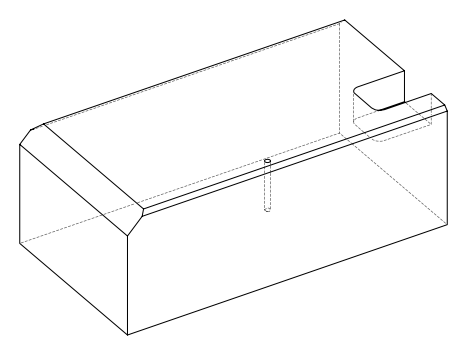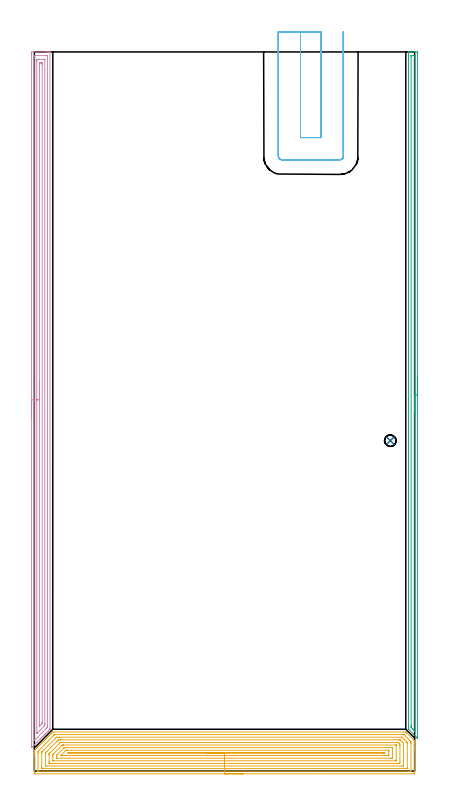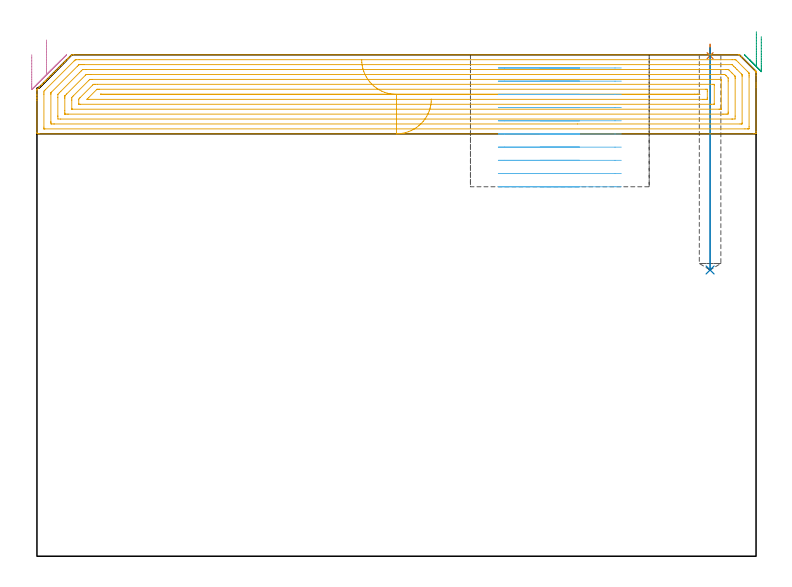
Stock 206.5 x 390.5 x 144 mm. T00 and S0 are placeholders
(PLAN: 6 operations, 3 tool changes, 40.6 min)
(1 SPOT_DRILL | STEP1POCKET | NXT0321_9005460120000 | 0.03 min | 0 mm3)
(2 DRILL_BLIND_HOLE_INTO_CENTER | STEP1POCKET | UGT0301_457 | 0.26 min | 1808 mm3)
(3 AREA_MILL | FG_CHAMFER_SURFACE | UGT0205_001 | 6.11 min | 4330 mm3)
(4 AREA_MILL_1 | FG_CHAMFER_SURFACE_1 | UGT0205_001 | 12.16 min | 19175 mm3)
(5 AREA_MILL_2 | FG_CHAMFER_SURFACE_2 | UGT0205_001 | 14.86 min | 52496 mm3)
(6 MILL_SLOT | SLOT_PARTIAL_RECTANGULAR | NXT0201_012 | Follow Part, ap 4, ae 75% | 7.18 min | 127751 mm3)
(TOOL NXT0321_9005460120000 | NC Spot Drill, 142deg, 12mm, Carbide, Uncoated | D12 PA142 FL30 Z2)
(TOOL UGT0301_457 | Carbide Drill 6.2 mm | D6.2 PA118 FL63 Z2)
(TOOL UGT0205_001 | Chamfer Mill 20 x 3 x 45 deg. | D20 FL50 Z2)
(TOOL NXT0201_012 | ENDMILL 16mm [2P460-1600-NA 1630] | D16 FL38 Z6)
(OP 1 SPOT_DRILL)
G17 G21 G94 G90
T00 M6
G54
G17 G0 G90 X193.3 Y179.4 S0 M3
G43 Z154. H0
G94 G81 G98 Z143.733 F250. R147.
G80
M5
M2
(OP 2 DRILL_BLIND_HOLE_INTO_CENTER)
G17 G21 G94 G90
T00 M6
G54
G17 G0 G90 X193.3 Y179.4 S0 M3
G43 Z154. H0
G94 G81 G98 Z82.2 F250. R146.
G80
M5
M2
(OP 3 AREA_MILL)
G17 G21 G94 G90
T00 M6
G54
G17 G0 G90 X208. Y214.2 S1061 M3
G43 Z154. H0
Z149.2
G94 G1 Y214.162 Z148.328 F250.
Y214.048 Z147.464
Y213.859 Z146.612
Y213.597 Z145.78
Y213.263 Z144.974
Y212.86 Z144.2
Y212.392 Z143.464
Y211.86 Z142.772
Y211.271 Z142.129
Y210.628 Z141.54
Y209.936 Z141.008
Y209.2 Z140.54
Y208.426 Z140.137
Y207.62 Z139.803
Y206.788 Z139.541
Y205.936 Z139.352
Y205.072 Z139.238
Y204.2 Z139.2
Y17.989
X207.996 Y17.914 Z139.202
X207.995 Y17.913 Z139.203
X207.985 Y17.914 Z139.213
X207.687 Y18.212 Z139.511
X203.325 Y22.576 Z143.874
X203.204 Y22.705 Z143.99
X203.2 Y22.973 Z144.
Y390.337
X203.203 Y390.49 Z143.988
X203.259 Y390.493 Z143.933
X203.649 Y390.5 Z143.551
X204.054 Z143.145
X204.707 Z142.488
X205.926 Z141.27
X206.493 Z140.701
X207.995 Y390.499 Z139.201
X207.996 Y390.498 Z139.2
X207.999 Y389.891 Z139.201
X208. Y204.2 Z139.2
X206.586 Z140.614
X206.585 Y21.895 Z140.615
X206.583 Y21.834 Z140.617
X206.579 Y21.787 Z140.621
X206.578 Y21.784 Z140.622
X206.57 Y21.788 Z140.63
X206.493 Y21.859 Z140.707
X206.269 Y22.08 Z140.931
X205.6 Y22.749 Z141.6
X205.376 Y22.973 Z141.824
X204.707 Y23.646 Z142.493
X204.654 Y23.703 Z142.546
X204.629 Y23.732 Z142.571
X204.621 Y23.775 Z142.579
X204.618 Y23.866 Z142.582
X204.616 Y23.957 Z142.584
X204.614 Y24.759 Z142.586
X204.615 Y388.197 Z142.585
X204.616 Y388.29 Z142.584
X204.621 Y388.474 Z142.579
X204.626 Y388.492 Z142.574
X204.634 Y388.494 Z142.566
X204.658 Y388.498 Z142.542
X204.707 Y388.499 Z142.493
X206.098 Y388.5 Z141.102
X206.493 Y388.496 Z140.707
X206.549 Y388.494 Z140.651
X206.577 Y388.491 Z140.623
X206.581 Y388.383 Z140.619
X206.585 Y388.198 Z140.615
X206.586 Y388.105 Z140.614
Y388.012
Y204.2
Y203.328 Z140.652
Y202.464 Z140.766
Y201.612 Z140.955
Y200.78 Z141.217
Y199.974 Z141.551
Y199.2 Z141.954
Y198.464 Z142.423
Y197.772 Z142.954
Y197.129 Z143.543
Y196.54 Z144.186
Y196.008 Z144.878
Y195.54 Z145.614
Y195.137 Z146.388
Y194.803 Z147.194
Y194.541 Z148.026
Y194.352 Z148.878
Y194.238 Z149.743
Y194.2 Z150.614
G0 Z154.
M5
M2
(OP 4 AREA_MILL_1)
G17 G21 G94 G90
T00 M6
G54
G17 G0 G90 X-1.5 Y191.6 S1061 M3
G43 Z154. H0
Z144.
G94 G1 Y191.638 Z143.128 F250.
Y191.752 Z142.264
Y191.941 Z141.412
Y192.203 Z140.58
Y192.537 Z139.774
Y192.94 Z139.
Y193.408 Z138.264
Y193.94 Z137.572
Y194.529 Z136.929
Y195.172 Z136.34
Y195.864 Z135.808
Y196.6 Z135.34
Y197.374 Z134.937
Y198.18 Z134.603
Y199.012 Z134.341
Y199.864 Z134.152
Y200.728 Z134.038
Y201.6 Z134.
Y389.868
X-1.497 Y390.206 Z134.002
X-1.492 Y390.49 Z134.006
X-1.205 Y390.5 Z134.293
X5.278 Z140.773
X6.687 Z142.184
X7.056 Z142.551
X7.792 Z143.292
X8.04 Z143.539
X8.456 Y390.494 Z143.947
X8.497 Y390.49 Z143.988
X8.5 Y390.315 Z144.
Y23.171
X8.499 Y22.705 Z143.986
X8.406 Y22.605 Z143.904
X7.629 Y21.829 Z143.129
X7.352 Y21.549 Z142.846
X6.66 Y20.86 Z142.159
X6.289 Y20.488 Z141.786
X5.748 Y19.948 Z141.248
X5.395 Y19.593 Z140.891
X4.837 Y19.037 Z140.337
X4.501 Y18.699 Z139.997
X3.926 Y18.126 Z139.426
X3.204 Y17.403 Z138.703
X1.426 Y15.625 Z136.925
X0.027 Y14.227 Z135.526
X-1.389 Y12.811 Z134.109
X-1.491 Y12.712 Z134.005
X-1.498 Y12.83 Z134.002
X-1.5 Y12.885 Z134.
Y12.997
Y201.6
X-0.086 Z135.414
X-0.085 Y388.079 Z135.415
X-0.084 Y388.108 Z135.416
X-0.056 Y388.49 Z135.444
X0.416 Y388.499 Z135.916
X6.167 Y388.5 Z141.667
X6.638 Y388.499 Z142.138
X7.056 Y388.49 Z142.556
X7.084 Y388.079 Z142.584
X7.085 Y388.049 Z142.585
Y24.065
X7.084 Y24.036 Z142.584
X7.056 Y23.717 Z142.556
X6.787 Y23.441 Z142.287
X6.521 Y23.171 Z142.021
X6.343 Y22.993 Z141.843
X0.26 Y16.91 Z135.76
X0.1 Y16.753 Z135.6
X-0.056 Y16.606 Z135.444
X-0.084 Y16.91 Z135.416
X-0.085 Y16.94 Z135.415
X-0.086 Y201.6 Z135.414
X1.328 Z136.828
X1.329 Y385.396 Z136.829
X1.33 Y385.791 Z136.83
X1.333 Y386.29 Z136.833
X1.335 Y386.479 Z136.835
X1.52 Y386.493 Z137.02
X1.722 Y386.497 Z137.222
X2.403 Y386.5 Z137.903
X2.611 Z138.111
X5.069 Z140.569
X5.278 Y386.499 Z140.778
X5.486 Y386.496 Z140.986
X5.625 Y386.491 Z141.125
X5.665 Y386.488 Z141.165
X5.667 Y386.469 Z141.167
X5.669 Y386.422 Z141.169
X5.671 Y386.29 Z141.171
Y25.854
X5.669 Y25.46 Z141.169
X5.664 Y24.959 Z141.164
X5.659 Y24.77 Z141.159
X5.564 Y24.671 Z141.064
X5.278 Y24.378 Z140.778
X1.388 Y20.488 Z136.888
X1.366 Y20.469 Z136.866
X1.35 Y20.458 Z136.85
X1.334 Y20.45 Z136.834
X1.332 Y20.466 Z136.832
X1.33 Y20.488 Z136.83
X1.329 Y20.539 Z136.829
X1.328 Y20.884 Z136.828
Y201.6
X2.743 Z138.243
Y383.607
X2.747 Y384.364 Z138.247
X2.75 Y384.475 Z138.25
X2.756 Y384.491 Z138.256
X2.779 Y384.494 Z138.279
X2.834 Y384.497 Z138.334
X3.056 Y384.499 Z138.556
X3.5 Y384.5 Z139.
X3.944 Y384.499 Z139.444
X4.166 Y384.497 Z139.666
X4.221 Y384.494 Z139.721
X4.245 Y384.491 Z139.745
X4.25 Y384.478 Z139.75
X4.252 Y384.403 Z139.752
X4.257 Y383.74 Z139.757
Y26.748
X4.255 Y25.989 Z139.755
X4.252 Y25.854 Z139.752
X4.25 Y25.811 Z139.75
X4.212 Y25.769 Z139.712
X4.142 Y25.694 Z139.642
X4.036 Y25.585 Z139.536
X3.901 Y25.45 Z139.401
X2.936 Y24.485 Z138.436
X2.855 Y24.407 Z138.355
X2.787 Y24.344 Z138.287
X2.75 Y24.311 Z138.25
X2.743 Y24.959 Z138.243
Y201.6
Y202.472 Z138.281
Y203.336 Z138.395
Y204.188 Z138.583
Y205.02 Z138.846
Y205.826 Z139.18
Y206.6 Z139.582
Y207.336 Z140.051
Y208.028 Z140.582
Y208.671 Z141.172
Y209.26 Z141.815
Y209.792 Z142.507
Y210.26 Z143.243
Y210.663 Z144.016
Y210.997 Z144.822
Y211.259 Z145.654
Y211.448 Z146.506
Y211.562 Z147.371
Y211.6 Z148.243
G0 Z154.
M5
M2
(OP 5 AREA_MILL_2)
G17 G21 G94 G90
T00 M6
G54
G17 G0 G90 X113.25 Y-1.5 S1061 M3
G43 Z154. H0
Z131.3
G94 G1 X113.212 Z130.428 F250.
X113.098 Z129.564
X112.909 Z128.712
X112.647 Z127.88
X112.313 Z127.074
X111.91 Z126.3
X111.442 Z125.564
X110.91 Z124.872
X110.321 Z124.229
X109.678 Z123.64
X108.986 Z123.108
X108.25 Z122.64
X107.476 Z122.237
X106.67 Z121.903
X105.838 Z121.641
X104.987 Z121.452
X104.122 Z121.338
X103.25 Z121.3
X0.607
X0.335 Y-1.497 Z121.302
X0.01 Y-1.492 Z121.306
X0. Y-1.162 Z121.635
Y8.062 Z130.856
Y8.635 Z131.432
Y8.956 Z131.752
Y9.529 Z132.325
Y9.85 Z132.645
Y10.87 Z133.669
X0.007 Y11.191 Z133.99
X0.01 Y11.2 Z133.999
X0.161 Y11.361 Z134.16
X0.734 Y11.936 Z134.732
X1.331 Y12.531 Z135.331
X1.499 Y12.701 Z135.498
X1.628 Y12.829 Z135.626
X2.225 Y13.425 Z136.224
X2.392 Y13.593 Z136.39
X2.521 Y13.723 Z136.519
X2.89 Y14.09 Z136.889
X3.415 Y14.617 Z137.413
X3.778 Y14.978 Z137.778
X4.309 Y15.511 Z138.307
X4.667 Y15.867 Z138.667
X5.203 Y16.405 Z139.201
X5.556 Y16.756 Z139.556
X6.096 Y17.298 Z140.094
X6.445 Y17.645 Z140.445
X6.99 Y18.192 Z140.988
X7.334 Y18.534 Z141.333
X7.884 Y19.086 Z141.882
X8.222 Y19.422 Z142.222
X8.778 Y19.98 Z142.776
X9.111 Y20.311 Z143.111
X9.847 Y21.047 Z143.846
X10.005 Y21.199 Z143.986
X10.425 Y21.2 Z144.
X201.434
X201.687 Y21.205 Z143.991
X201.72 Y21.181 Z143.977
X202.319 Y20.581 Z143.381
X206.191 Y16.71 Z139.509
X206.348 Y16.554 Z139.35
X206.488 Y16.411 Z139.209
X206.499 Y16.396 Z139.193
X206.5 Y16.321 Z139.12
Y16.107 Z138.906
Y16.072 Z138.871
Y15.213 Z138.007
Y13.104 Z135.901
Y12.531 Z135.326
Y11.924 Z134.719
X206.499 Y-0.876 Z121.922
X206.496 Y-1.479 Z121.318
X206.493 Y-1.492 Z121.306
X205.893 Y-1.5 Z121.3
X103.25
Y-0.086 Z122.714
X2.288 Y-0.085 Z122.715
X2.081 Y-0.082 Z122.718
X2.023 Y-0.079 Z122.721
X2.008 Y-0.076 Z122.724
X2.006 Y-0.071 Z122.729
X2.002 Y-0.038 Z122.762
X2.001 Y0.018 Z122.818
X2. Y0.411 Z123.211
X2.001 Y9.85 Z132.65
X2.002 Y10.24 Z133.04
X2.01 Y10.744 Z133.544
X2.197 Y10.939 Z133.739
X2.392 Y11.141 Z133.941
X10.678 Y19.428 Z142.228
X10.937 Y19.682 Z142.482
X11.016 Y19.754 Z142.554
X11.045 Y19.779 Z142.579
X11.11 Y19.782 Z142.582
X11.215 Y19.785 Z142.585
X11.317
X12.106 Y19.786 Z142.586
X199.645
X200.436 Y19.784 Z142.584
X200.538 Y19.782 Z142.582
X200.637 Y19.779 Z142.579
X200.756 Y19.682 Z142.482
X201.43 Y19.019 Z141.819
X204.108 Y16.342 Z139.142
X204.341 Y16.107 Z138.907
X204.418 Y16.026 Z138.826
X204.476 Y15.962 Z138.762
X204.49 Y15.91 Z138.71
X204.497 Y15.718 Z138.518
X204.499 Y15.213 Z138.013
X204.5 Y14.821 Z137.621
X204.499 Y0.521 Z123.321
X204.492 Y0.018 Z122.818
X204.49 Y-0.073 Z122.727
X204.315 Y-0.081 Z122.719
X204.211 Y-0.084 Z122.716
X204.108 Y-0.085 Z122.715
X203.319 Y-0.086 Z122.714
X103.25
Y1.328 Z124.128
X5.07 Y1.329 Z124.129
X4.652 Y1.33 Z124.13
X4.177 Y1.333 Z124.133
X4.028 Y1.335 Z124.135
X4.01 Y1.629 Z124.429
X4.004 Y1.806 Z124.606
X4.001 Y1.982 Z124.782
Y9.85 Z132.65
X4.002 Y10.025 Z132.825
X4.01 Y10.204 Z133.004
X4.016 Y10.305 Z133.105
X4.057 Y10.35 Z133.15
X4.177 Y10.477 Z133.277
X11.594 Y17.894 Z140.694
X11.906 Y18.199 Z140.999
X12.012 Y18.301 Z141.101
X12.095 Y18.365 Z141.165
X12.21 Y18.366 Z141.166
X12.627 Y18.37 Z141.17
X13.102 Y18.371 Z141.171
X13.518 Y18.372 Z141.172
X199.407 Y18.371 Z141.171
X199.526 Y18.37 Z141.17
X199.585 Y18.367 Z141.167
X199.612 Y18.365 Z141.165
X199.645 Y18.347 Z141.147
X200.104 Y17.894 Z140.694
X200.538 Y17.463 Z140.263
X201.001 Y17. Z139.8
X202.323 Y15.676 Z138.476
X202.434 Y15.559 Z138.359
X202.487 Y15.501 Z138.301
X202.492 Y15.39 Z138.19
X202.497 Y15.213 Z138.013
X202.499 Y15.036 Z137.836
Y1.629 Z124.429
X202.494 Y1.451 Z124.251
X202.49 Y1.339 Z124.139
X202.441 Y1.335 Z124.135
X202.323 Y1.333 Z124.133
X201.906 Y1.329 Z124.129
X155.187 Y1.328 Z124.128
X103.25
Y2.743 Z125.543
X6.811
X6.015 Y2.75 Z125.55
X6. Y3.555 Z126.355
Y3.593 Z126.393
Y8.956 Z131.756
X6.005 Y9.807 Z132.607
X6.01 Y9.85 Z132.65
X6.429 Y10.276 Z133.076
X6.855 Y10.706 Z133.506
X12.233 Y16.084 Z138.884
X12.681 Y16.529 Z139.329
X13.102 Y16.947 Z139.747
X13.152 Y16.951 Z139.751
X13.995 Y16.957 Z139.757
X14.038
X197.903
X198.328 Y16.955 Z139.755
X198.54 Y16.952 Z139.752
X198.588 Y16.95 Z139.75
X198.649 Y16.895 Z139.695
X198.753 Y16.796 Z139.596
X199.445 Y16.107 Z138.907
X199.645 Y15.906 Z138.706
X200.335 Y15.213 Z138.013
X200.433 Y15.111 Z137.911
X200.489 Y15.05 Z137.85
X200.491 Y14.999 Z137.799
X200.496 Y14.785 Z137.585
X200.5 Y14.357 Z137.157
X200.499 Y3.593 Z126.393
X200.488 Y2.75 Z125.55
X199.645 Y2.743 Z125.543
X199.602
X103.25
Y4.157 Z126.957
X8.969
X8.64 Y4.158 Z126.958
X8.072 Y4.162 Z126.962
X8.025 Y4.164 Z126.964
X8.01 Y4.178 Z126.978
X8.004 Y4.23 Z127.03
X8.001 Y4.487 Z127.287
X8. Y5.128 Z127.928
Y8.703 Z131.503
X8.001 Y8.956 Z131.756
X8.003 Y9.276 Z132.076
X8.006 Y9.356 Z132.156
X8.01 Y9.395 Z132.195
X8.029 Y9.418 Z132.218
X8.101 Y9.496 Z132.296
X8.448 Y9.85 Z132.65
X8.544 Y9.946 Z132.746
X13.903 Y15.305 Z138.105
X13.995 Y15.395 Z138.195
X14.142 Y15.532 Z138.332
X14.277 Y15.536 Z138.336
X14.56 Y15.541 Z138.341
X14.888 Y15.542 Z138.342
X15.45 Y15.543 Z138.343
X196.639 Y15.542 Z138.342
X196.968 Y15.54 Z138.34
X197.538 Y15.536 Z138.336
X197.86 Y15.24 Z138.04
X197.887 Y15.213 Z138.013
X198.49 Y14.582 Z137.382
X198.493 Y14.319 Z137.119
X198.499 Y13.679 Z136.479
Y4.741 Z127.541
X198.496 Y4.487 Z127.287
X198.49 Y4.174 Z126.974
X198.183 Y4.164 Z126.964
X197.86 Y4.16 Z126.96
X197.297 Y4.157 Z126.957
X196.968
X103.25
Y5.571 Z128.371
X10.235
X10.065 Y5.573 Z128.373
X10.023 Y5.576 Z128.376
X10.01 Y5.578 Z128.378
X10.007 Y5.59 Z128.39
X10.004 Y5.627 Z128.427
X10. Y5.806 Z128.606
X10.001 Y8.062 Z130.862
X10.004 Y8.484 Z131.284
X10.014 Y8.956 Z131.756
X10.217 Y9.165 Z131.965
X10.425 Y9.377 Z132.177
X14.888 Y13.839 Z136.639
X15.131 Y14.075 Z136.875
X15.176 Y14.116 Z136.916
X15.254 Y14.122 Z136.922
X15.429 Y14.125 Z136.925
X15.78 Y14.128 Z136.928
X15.97 Y14.129 Z136.929
X196.265
X196.435 Y14.127 Z136.927
X196.477 Y14.124 Z136.924
X196.49 Y14.122 Z136.922
X196.493 Y14.11 Z136.91
X196.496 Y14.073 Z136.873
X196.5 Y13.894 Z136.694
X196.499 Y5.85 Z128.65
X196.495 Y5.708 Z128.508
X196.49 Y5.595 Z128.395
X196.484 Y5.577 Z128.377
X196.469 Y5.575 Z128.375
X196.426 Y5.574 Z128.374
X196.075 Y5.571 Z128.371
X195.885
X103.25
Y6.985 Z129.785
X12.393 Y6.986 Z129.786
X12.21 Y6.987 Z129.787
X12.028 Y6.991 Z129.791
X12.012 Y6.992 Z129.792
X12.008 Y7.006 Z129.806
X12.003 Y7.043 Z129.843
X12.001 Y7.099 Z129.899
X12. Y7.169 Z129.969
X12.003 Y8.27 Z131.07
X12.01 Y8.481 Z131.281
X12.21 Y8.707 Z131.507
X12.332 Y8.834 Z131.634
X12.454 Y8.956 Z131.756
X15.904 Y12.407 Z135.207
X16.031 Y12.531 Z135.331
X16.163 Y12.657 Z135.457
X16.21 Y12.701 Z135.501
X16.307 Y12.708 Z135.508
X16.492 Y12.712 Z135.512
X16.673 Y12.714 Z135.514
X17.382 Y12.715 Z135.515
X194.108 Y12.714 Z135.514
X194.29 Y12.713 Z135.513
X194.472 Y12.709 Z135.509
X194.488 Y12.708 Z135.508
X194.492 Y12.694 Z135.494
X194.497 Y12.657 Z135.457
X194.499 Y12.601 Z135.401
X194.5 Y12.531 Z135.331
X194.499 Y7.169 Z129.969
X194.497 Y7.064 Z129.864
X194.493 Y7.012 Z129.812
X194.489 Y6.992 Z129.792
X194.468 Y6.99 Z129.79
X194.29 Y6.988 Z129.788
X193.58 Y6.985 Z129.785
X193.398
X103.25
Y8.4 Z131.2
X14.888
X14.549 Y8.402 Z131.202
X14.434 Y8.405 Z131.205
X14.366 Y8.408 Z131.208
X14.412 Y8.46 Z131.26
X14.45 Y8.5 Z131.3
X14.838 Y8.891 Z131.691
X14.888 Y8.941 Z131.741
X17.129 Y11.181 Z133.981
X17.194 Y11.242 Z134.042
X17.236 Y11.278 Z134.078
X17.257 Y11.293 Z134.093
X17.288 Y11.295 Z134.095
X17.565 Y11.298 Z134.098
X17.902 Y11.3 Z134.1
X191.95
X192.351 Y11.297 Z134.097
X192.422 Y11.295 Z134.095
X192.49 Y11.291 Z134.091
X192.492 Y11.188 Z133.988
X192.5 Y10.749 Z133.549
Y8.961 Z131.761
X192.493 Y8.512 Z131.312
X192.49 Y8.408 Z131.208
X192.353 Y8.404 Z131.204
X192.166 Y8.401 Z131.201
X191.612 Y8.4 Z131.2
X191.276
X103.25
Y9.814 Z132.614
X19.35
X18.491 Y9.817 Z132.617
X18.458 Y9.82 Z132.62
X18.258 Y9.85 Z132.65
X18.276 Y9.868 Z132.668
X18.315 Y9.879 Z132.679
X18.386 Y9.884 Z132.684
X18.422 Y9.886 Z132.686
X188.899
X189.793 Y9.885 Z132.685
X189.827 Y9.883 Z132.683
X190.376 Y9.85 Z132.65
X189.861 Y9.816 Z132.616
X189.827 Y9.815 Z132.615
X188.971 Y9.814 Z132.614
X103.25
X102.378 Z132.652
X101.514 Z132.766
X100.662 Z132.954
X99.83 Z133.217
X99.024 Z133.551
X98.25 Z133.953
X97.514 Z134.422
X96.822 Z134.953
X96.179 Z135.543
X95.59 Z136.186
X95.059 Z136.878
X94.59 Z137.614
X94.187 Z138.388
X93.853 Z139.194
X93.591 Z140.026
X93.402 Z140.877
X93.288 Z141.742
X93.25 Z142.614
G0 Z154.
M5
M2
(OP 6 MILL_SLOT)
G17 G21 G94 G90
T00 M6
G54
G17 G0 G90 X144.5 Y401.5 S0 M3
G43 Z154. H1
Z140.21
G94 G1 Y398.5 F250.
Y344. F500.
X155.8
Y398.5
Y401.5 F250.
X132.5
Y398.5
Y333.8 F500.
G3 X134.3 Y332. R1.8
G1 X166.
G3 X167.8 Y333.8 R1.8
G1 Y398.5
Y401.5 F250.
G0 X144.5 Z136.42
G1 Y398.5
Y344. F500.
X155.8
Y398.5
Y401.5 F250.
X132.5
Y398.5
Y333.8 F500.
G3 X134.3 Y332. R1.8
G1 X166.
G3 X167.8 Y333.8 R1.8
G1 Y398.5
Y401.5 F250.
G0 X144.5 Z132.63
G1 Y398.5
Y344. F500.
X155.8
Y398.5
Y401.5 F250.
X132.5
Y398.5
Y333.8 F500.
G3 X134.3 Y332. R1.8
G1 X166.
G3 X167.8 Y333.8 R1.8
G1 Y398.5
Y401.5 F250.
G0 X144.5 Z128.84
G1 Y398.5
Y344. F500.
X155.8
Y398.5
Y401.5 F250.
X132.5
Y398.5
Y333.8 F500.
G3 X134.3 Y332. R1.8
G1 X166.
G3 X167.8 Y333.8 R1.8
G1 Y398.5
Y401.5 F250.
G0 X144.5 Z125.05
G1 Y398.5
Y344. F500.
X155.8
Y398.5
Y401.5 F250.
X132.5
Y398.5
Y333.8 F500.
G3 X134.3 Y332. R1.8
G1 X166.
G3 X167.8 Y333.8 R1.8
G1 Y398.5
Y401.5 F250.
G0 X144.5 Z121.26
G1 Y398.5
Y344. F500.
X155.8
Y398.5
Y401.5 F250.
X132.5
Y398.5
Y333.8 F500.
G3 X134.3 Y332. R1.8
G1 X166.
G3 X167.8 Y333.8 R1.8
G1 Y398.5
Y401.5 F250.
G0 X144.5 Z117.47
G1 Y398.5
Y344. F500.
X155.8
Y398.5
Y401.5 F250.
X132.5
Y398.5
Y333.8 F500.
G3 X134.3 Y332. R1.8
G1 X166.
G3 X167.8 Y333.8 R1.8
G1 Y398.5
Y401.5 F250.
G0 X144.5 Z113.68
G1 Y398.5
Y344. F500.
X155.8
Y398.5
Y401.5 F250.
X132.5
Y398.5
Y333.8 F500.
G3 X134.3 Y332. R1.8
G1 X166.
G3 X167.8 Y333.8 R1.8
G1 Y398.5
Y401.5 F250.
G0 X144.5 Z109.89
G1 Y398.5
Y344. F500.
X155.8
Y398.5
Y401.5 F250.
X132.5
Y398.5
Y333.8 F500.
G3 X134.3 Y332. R1.8
G1 X166.
G3 X167.8 Y333.8 R1.8
G1 Y398.5
Y401.5 F250.
G0 X144.5 Z106.1
G1 Y398.5
Y344. F500.
X155.8
Y398.5
Y401.5 F250.
X132.5
Y398.5
Y333.8 F500.
G3 X134.3 Y332. R1.8
G1 X166.
G3 X167.8 Y333.8 R1.8
G1 Y398.5
Y401.5 F250.
G0 Z154.
M5
M2
